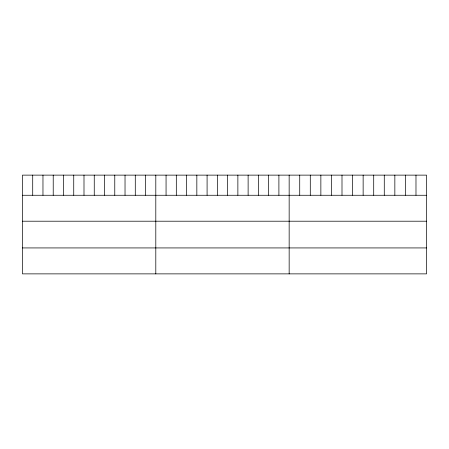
<?xml version="1.0" encoding="UTF-8"?>
<svg xmlns="http://www.w3.org/2000/svg" width="449" height="449" viewBox="0 0 449 449"><rect width="100%" height="100%" fill="white"/><g stroke="black" fill="none" stroke-linecap="round" stroke-linejoin="round"><path stroke-width="0.67" d="M426.55 195.264L426.55 273.873L22.45 273.873L22.45 175.127L426.55 175.127L426.55 195.264L22.45 195.264M22.45 221.205L426.55 221.205M22.45 247.932L426.55 247.932M415.982 175.127L415.982 195.264M405.413 175.127L405.413 195.264M394.845 175.127L394.845 195.264M384.277 175.127L384.277 195.264M373.708 175.127L373.708 195.264M363.14 175.127L363.14 195.264M352.566 175.127L352.566 195.264M341.998 175.127L341.998 195.264M331.429 175.127L331.429 195.264M320.861 175.127L320.861 195.264M310.293 175.127L310.293 195.264M299.724 175.127L299.724 195.264M289.156 175.127L289.156 273.873M278.896 175.127L278.896 195.264M268.642 175.127L268.642 195.264M258.383 175.127L258.383 195.264M248.123 175.127L248.123 195.264M237.869 175.127L237.869 195.264M227.609 175.127L227.609 195.264M217.35 175.127L217.35 195.264M207.09 175.127L207.09 195.264M196.836 175.127L196.836 195.264M186.576 175.127L186.576 195.264M176.317 175.127L176.317 195.264M166.063 175.127L166.063 195.264M155.803 175.127L155.803 273.873M145.543 175.127L145.543 195.264M135.289 175.127L135.289 195.264M125.03 175.127L125.03 195.264M114.77 175.127L114.77 195.264M104.516 175.127L104.516 195.264M94.256 175.127L94.256 195.264M83.997 175.127L83.997 195.264M73.737 175.127L73.737 195.264M63.483 175.127L63.483 195.264M53.223 175.127L53.223 195.264M42.964 175.127L42.964 195.264M32.71 175.127L32.71 195.264"/></g></svg>
